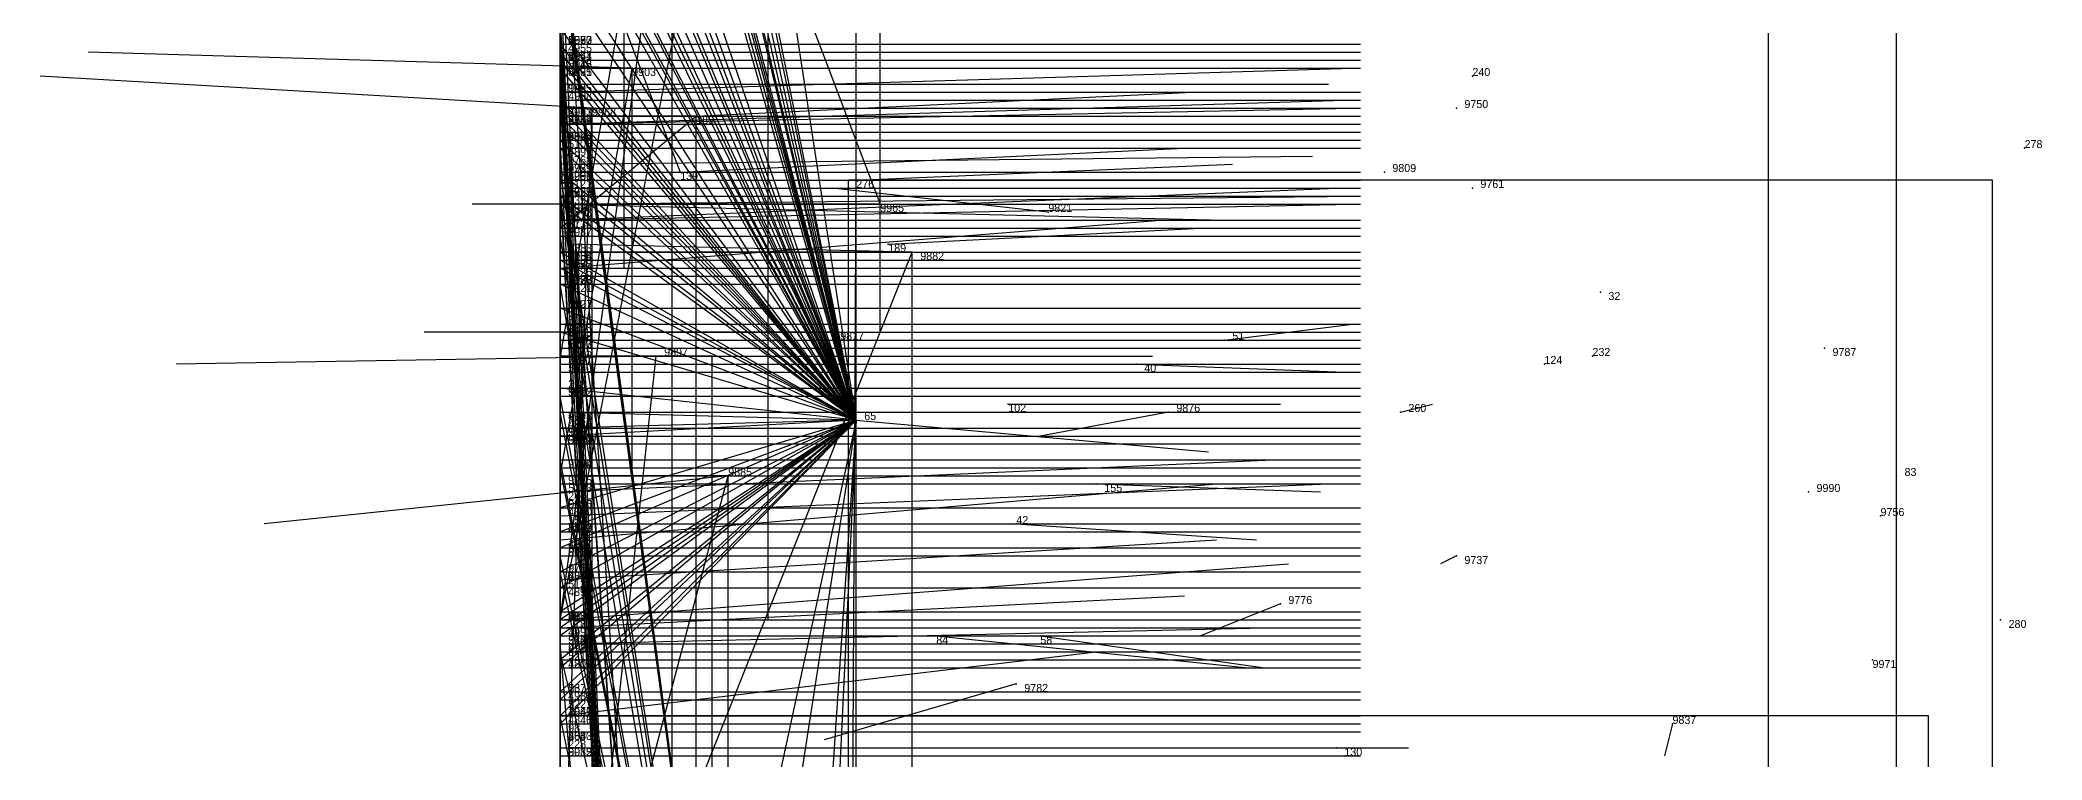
# Model space of a CAD drawing. Extents: x -0.07 to 1.1, y -0.07 to 1.1.
# Drawn here: x -0.065 to 0.1852, y 0.1055 to 0.1955 of the extents above; entities that cross this region are included whole.
import ezdxf

# ---------------------------------------------------------------- set-up
doc = ezdxf.new("R2010")
doc.units = 0
for name, color, linetype in [('Clients', 3, 'CONTINUOUS'), ('Facilities', 3, 'CONTINUOUS'), ('Facilities_lines', 3, 'CONTINUOUS'), ('Min_max_boxes', 1, 'CONTINUOUS'), ('Normals', 1, 'CONTINUOUS'), ('Source_points', 5, 'CONTINUOUS'), ('Text', 3, 'CONTINUOUS')]:
    doc.layers.add(name, color=color, linetype=linetype)

msp = doc.modelspace()

# ---------------------------------------------------------------- linework, layer by layer
at = {"layer": 'Clients', "color": 5}
for p in [(0, 0.195, 0.122), (0, 0.195, 0.402), (0, 0.195, 0.253), (0, 0.195, 0.488), (0, 0.195, 0.596), (0, 0.194, 0.082), (0, 0.194, 0.524), (0, 0.193, 0.401), (0, 0.193, 0.662), (0, 0.192, 0.374), (0, 0.192, 0.343), (0, 0.192, 0.463), (0, 0.192, 0.652), (0.009, 0.192, 1), (0, 0.189, 0.453), (0, 0.188, 0.356), (0, 0.187, 0.373), (0, 0.186, 0.166), (0, 0.186, 0.361), (0, 0.186, 0.467), (0, 0.186, 0.641), (0, 0.186, 0.556), (0.004, 0.187, 1), (0.017, 0.186), (0, 0.185, 0.254), (0, 0.184, 0.545), (0, 0.183, 0.268), (0, 0.183, 0.505), (0, 0.182, 0.348), (0, 0.182, 0.584), (0, 0.179, 0.412), (0, 0.179, 0.401), (0, 0.179, 0.615), (0, 0.179, 0.85), (0, 0.178, 0.114), (0, 0.178, 0.475), (0, 0.178, 0.629), (0.015, 0.179), (0.037, 0.178), (0, 0.177, 0.213), (0, 0.177, 0.489), (0, 0.177, 0.613), (0, 0.176, 0.326), (0, 0.176, 0.253), (0, 0.176, 0.828), (0, 0.175, 0.158), (0, 0.175, 0.27), (0, 0.173, 0.637), (0, 0.173, 0.61), (0.04, 0.175, 1), (0, 0.171, 0.856), (0, 0.169, 0.417), (0, 0.168, 0.195), (0, 0.168, 0.745), (0, 0.168, 0.541), (0.044, 0.169, 1), (0, 0.167, 0.017), (0, 0.167, 0.255), (0, 0.167, 0.519), (0, 0.167, 0.777), (0, 0.166, 0.472), (0, 0.166, 0.785), (0, 0.165, 0.391), (0, 0.165, 0.287), (0, 0.165, 0.737), (0, 0.165, 0.783), (0, 0.162, 0.338), (0, 0.162, 0.667), (0, 0.16, 0.665), (0, 0.159, 0.137), (0, 0.159, 0.291), (0, 0.159, 0.753), (0, 0.159, 0.659), (0, 0.158, 0.168), (0, 0.158, 0.642), (0, 0.158, 0.535), (0.034, 0.159, 1), (0, 0.157, 0.737), (0, 0.156, 0.992), (0.012, 0.156, 1), (0, 0.155, 0.553), (0, 0.154, 0.612), (0, 0.152, 0.162), (0, 0.151, 0.525), (0, 0.151, 0.817), (0, 0.149, 0.402), (0, 0.149, 0.788), (0, 0.147, 0.405), (0, 0.147, 0.356), (0, 0.147, 0.566), (0, 0.146, 0.223), (0, 0.146, 0.759), (0, 0.145, 0.522), (0, 0.143, 0.803), (0, 0.142, 0.839), (0.021, 0.141, 1), (0, 0.14, 0.507), (0, 0.139, 0.037), (0, 0.137, 0.282), (0, 0.137, 0.433), (0, 0.137, 0.647), (0, 0.135, 0.62), (0, 0.134, 0.149), (0, 0.134, 0.12), (0, 0.134, 0.34), (0, 0.133, 0.03), (0, 0.132, 0.288), (0, 0.132, 0.424), (0, 0.131, 0.816), (0, 0.129, 0.38), (0, 0.129, 0.568), (0, 0.129, 0.739), (0, 0.129, 0.825), (0, 0.128, 0.023), (0, 0.127, 0.373), (0, 0.127, 0.731), (0, 0.124, 0.31), (0, 0.124, 0.747), (0, 0.123, 0.295), (0, 0.122, 0.011), (0, 0.122, 0.249), (0, 0.122, 0.174), (0, 0.121, 0.419), (0, 0.121, 0.569), (0, 0.121, 0.749), (0, 0.12, 0.441), (0, 0.12, 0.558), (0, 0.119, 0.64), (0, 0.119, 0.804), (0, 0.118, 0.289), (0, 0.117, 0.148), (0, 0.114, 0.164), (0, 0.113, 0.217), (0, 0.113, 0.339), (0, 0.111, 0.005), (0, 0.111, 0.321), (0, 0.111, 0.486), (0, 0.11, 0.183), (0, 0.109, 0.433)]:
    msp.add_point(p, dxfattribs=at)
at = {"layer": 'Facilities', "color": 3}
for p in [(0.114, 0.191), (0, 0.19, 0.047), (0, 0.189, 0.924), (0.112, 0.187, 1), (0, 0.185, 0.061), (0, 0.185, 0.925), (0, 0.183, 0.934), (0.183, 0.182), (0, 0.18, 0.964), (0.103, 0.179, 1), (0.114, 0.177, 1), (0, 0.175, 0.912), (0, 0.175, 0.981), (0, 0.173, 0.06), (0, 0.173, 0.93), (0.061, 0.174, 1), (0, 0.172, 0.073), (0.041, 0.17), (0.13, 0.164), (0.083, 0.158), (0.129, 0.156), (0.158, 0.157, 1), (0.072, 0.155), (0.123, 0.155), (0.037, 0.148), (0.056, 0.15), (0.076, 0.149, 1), (0.105, 0.149), (0, 0.147, 0.897), (0, 0.141, 0.897), (0.167, 0.141), (0.067, 0.14), (0.156, 0.139, 1), (0, 0.137, 0.877), (0, 0.136, 0.055), (0.165, 0.136, 1), (0.057, 0.135), (0.112, 0.131, 1), (0, 0.123, 0.093), (0, 0.123, 0.949), (0.09, 0.125, 1), (0.18, 0.123), (0.047, 0.121), (0.06, 0.121), (0, 0.12, 0.978), (0.164, 0.118, 1), (0, 0.114, 0.23), (0, 0.113, 0.527), (0.057, 0.115, 1), (0, 0.11, 0.503), (0, 0.109, 0.224), (0, 0.109, 0.52), (0.139, 0.11, 1), (0, 0.107, 0.062), (0, 0.107, 0.801), (0, 0.106, 0.697), (0.097, 0.107)]:
    msp.add_point(p, dxfattribs=at)
at = {"layer": 'Facilities_lines', "color": 3}
for p, q in [((0.037, 0.148), (0, 0.39, 0.119)), ((0.037, 0.368, 1), (0, 0.156, 0.992)), ((0, 0.093, 0.035), (0, 0.335, 0.034)), ((0.037, 0.148), (0, 0.333, 0.093)), ((0, 0.093, 0.035), (0, 0.331, 0.031)), ((0, 0.093, 0.035), (0, 0.327, 0.042)), ((0.037, 0.148), (0, 0.327, 0.097)), ((0.037, 0.148), (0, 0.318, 0.118)), ((0.037, 0.148), (0, 0.31, 0.164)), ((0.037, 0.148), (0, 0.31, 0.098)), ((0, 0.074, 0.566), (0, 0.309, 0.561)), ((0.037, 0.148), (0, 0.304, 0.168)), ((0.037, 0.148), (0, 0.304, 0.179)), ((0, 0.109, 0.52), (0, 0.302, 0.519)), ((0.037, 0.148), (0, 0.301, 0.094)), ((0.037, 0.148), (0, 0.301, 0.092)), ((0, 0.173, 0.06), (0, 0.299, 0.003)), ((0, 0.106, 0.697), (0, 0.299, 0.7)), ((0, 0.109, 0.52), (0, 0.296, 0.468)), ((0, 0.093, 0.035), (0, 0.293, 0.042)), ((0, 0.074, 0.566), (0, 0.292, 0.55)), ((0.037, 0.148), (0, 0.291, 0.188)), ((0, 0.059, 0.605), (0, 0.29, 0.627)), ((0.037, 0.148), (0, 0.288, 0.136)), ((0, 0.05, 0.584), (0, 0.288, 0.572)), ((0, 0.074, 0.566), (0, 0.287, 0.522)), ((0.037, 0.148), (0, 0.285, 0.107)), ((0, 0.109, 0.52), (0, 0.285, 0.447)), ((0, 0.106, 0.697), (0, 0.284, 0.692)), ((0, 0.109, 0.52), (0, 0.281, 0.479)), ((0, 0.106, 0.697), (0, 0.281, 0.677)), ((0, 0.28, 0.945), (0.034, 0.159, 1)), ((0, 0.28, 0.945), (0.04, 0.175, 1)), ((0, 0.05, 0.584), (0, 0.279, 0.563)), ((0.037, 0.148), (0, 0.277, 0.187)), ((0, 0.106, 0.697), (0, 0.275, 0.751)), ((0, 0.074, 0.566), (0, 0.275, 0.524)), ((0, 0.017, 0.602), (0, 0.275, 0.617)), ((0, 0.017, 0.602), (0, 0.275, 0.622)), ((0, 0.074, 0.566), (0, 0.274, 0.526)), ((0, 0.017, 0.602), (0, 0.274, 0.619)), ((0, 0.106, 0.697), (0, 0.27, 0.693)), ((0, 0.017, 0.602), (0, 0.269, 0.607)), ((0, 0.05, 0.584), (0, 0.268, 0.556)), ((0, 0.059, 0.605), (0, 0.266, 0.65)), ((0, 0.05, 0.584), (0, 0.266, 0.57)), ((0, 0.017, 0.602), (0, 0.265, 0.596)), ((0, 0.017, 0.602), (0, 0.265, 0.587)), ((0, 0.106, 0.697), (0, 0.264, 0.685)), ((0, 0.05, 0.584), (0, 0.262, 0.55)), ((0, 0.017, 0.602), (0, 0.261, 0.598)), ((0, 0.017, 0.602), (0, 0.261, 0.594)), ((0, 0.093, 0.035), (0, 0.26, 0.033)), ((0, 0.017, 0.602), (0, 0.259, 0.587)), ((0, 0.05, 0.584), (0, 0.259, 0.56)), ((0, 0.006, 0.479), (0, 0.258, 0.483)), ((0, 0.123, 0.093), (0.026, 0.257)), ((0, 0.106, 0.697), (0, 0.257, 0.688)), ((0, 0.017, 0.602), (0, 0.257, 0.637)), ((0, 0.093, 0.035), (0, 0.256, 0.021)), ((0.037, 0.148), (0, 0.256, 0.2)), ((0, 0.006, 0.479), (0, 0.256, 0.474)), ((0, 0.123, 0.093), (0.018, 0.254)), ((0, 0.017, 0.602), (0, 0.254, 0.653)), ((0, 0.001, 0.457), (0, 0.252, 0.459)), ((0, 0.036, 0.415), (0, 0.252, 0.432)), ((0.037, 0.148), (0, 0.25, 0.121)), ((0, 0.093, 0.035), (0, 0.249, 0.191)), ((0, 0.106, 0.697), (0, 0.249, 0.69)), ((0.037, 0.148), (0, 0.246, 0.222)), ((0.037, 0.148), (0, 0.246, 0.147)), ((0, 0.093, 0.035), (0, 0.245, 0.038)), ((0, 0.106, 0.697), (0, 0.245, 0.712)), ((0, 0.106, 0.697), (0, 0.245, 0.706)), ((0, 0.017, 0.602), (0, 0.244, 0.578)), ((0.037, 0.148), (0, 0.243, 0.108)), ((0.037, 0.148), (0, 0.243, 0.083)), ((0, 0.24, 0.046), (0, 0.167, 0.017)), ((0, 0.063, 0.808), (0, 0.24, 0.779)), ((0, 0.017, 0.602), (0, 0.239, 0.627)), ((0, 0.013, 0.802), (0, 0.239, 0.803)), ((0.037, 0.148), (0, 0.238, 0.288)), ((0, 0.106, 0.697), (0, 0.238, 0.754)), ((0.037, 0.148), (0, 0.236, 0.283)), ((0, 0.106, 0.697), (0, 0.236, 0.747)), ((0, 0.093, 0.035), (0, 0.235, 0.038)), ((0, 0.093, 0.035), (0, 0.234, 0.183)), ((0, 0.017, 0.602), (0, 0.233, 0.615)), ((0.037, 0.148), (0, 0.232, 0.393)), ((0, 0.017, 0.602), (0, 0.232, 0.557)), ((0, 0.017, 0.602), (0, 0.232, 0.648)), ((0, 0.017, 0.602), (0, 0.231, 0.569)), ((0, 0.017, 0.602), (0, 0.23, 0.601)), ((0, 0.063, 0.808), (0, 0.23, 0.766)), ((0.037, 0.148), (0, 0.228, 0.194)), ((0, 0.106, 0.697), (0, 0.228, 0.717)), ((0, 0.093, 0.035), (0, 0.226, 0.164)), ((0.037, 0.148), (0, 0.226, 0.244)), ((0, 0.093, 0.035), (0, 0.224, 0.027)), ((0.037, 0.148), (0, 0.224, 0.344)), ((0, 0.017, 0.602), (0, 0.224, 0.543)), ((0, 0.061, 0.793), (0, 0.222, 0.767)), ((0.037, 0.148), (0, 0.22, 0.159)), ((0, 0.001, 0.457), (0, 0.22, 0.422)), ((0.037, 0.148), (0, 0.219, 0.167)), ((0, 0.063, 0.808), (0, 0.219, 0.769)), ((0.014, 0, 0.825), (0, 0.219, 0.791)), ((0, 0.218, 0.072), (0.015, 0.179)), ((0, 0.001, 0.457), (0, 0.218, 0.42)), ((0, 0.017, 0.602), (0, 0.218, 0.681)), ((0, 0.093, 0.035), (0, 0.217, 0.024)), ((0.037, 0.148), (0, 0.216, 0.167)), ((0, 0.106, 0.697), (0, 0.216, 0.748)), ((0, 0.017, 0.602), (0, 0.216, 0.667)), ((0.037, 0.148), (0, 0.215, 0.17)), ((0, 0.093, 0.035), (0, 0.214, 0.18)), ((0, 0.106, 0.697), (0, 0.214, 0.749)), ((0, 0.017, 0.602), (0, 0.214, 0.68)), ((0.037, 0.148), (0, 0.213, 0.111)), ((0.037, 0.148), (0, 0.213, 0.25)), ((0.037, 0.148), (0, 0.213, 0.253)), ((0, 0.017, 0.602), (0, 0.212, 0.576)), ((0, 0.001, 0.457), (0, 0.211, 0.475)), ((0.01, 0, 0.477), (0, 0.21, 0.472)), ((0.028, 0, 0.867), (0, 0.209, 0.85)), ((0, 0.106, 0.697), (0, 0.208, 0.747)), ((0, 0.106, 0.697), (0, 0.208, 0.726)), ((0.028, 0, 0.839), (0, 0.208, 0.837)), ((0, 0.029, 0.855), (0, 0.207, 0.78)), ((0.028, 0, 0.839), (0, 0.207, 0.841)), ((0.037, 0.148), (0, 0.206, 0.254)), ((0, 0.059, 0.605), (0, 0.205, 0.712)), ((0, 0.017, 0.602), (0, 0.205, 0.568)), ((0, 0.093, 0.035), (0, 0.204, 0.161)), ((0, 0.093, 0.035), (0, 0.203, 0.011)), ((0.037, 0.148), (0, 0.203, 0.341)), ((0.01, 0, 0.477), (0, 0.203, 0.432)), ((0, 0.017, 0.602), (0, 0.201, 0.573)), ((0, 0.017, 0.602), (0, 0.2, 0.536)), ((0.01, 0, 0.477), (0, 0.198, 0.423)), ((0.014, 0, 0.825), (0, 0.198, 0.758)), ((0.037, 0.148), (0, 0.197, 0.24)), ((0.01, 0, 0.477), (0, 0.197, 0.458)), ((0, 0.106, 0.697), (0, 0.197, 0.746)), ((0.014, 0, 0.825), (0, 0.197, 0.787)), ((0, 0.029, 0.855), (0, 0.196, 0.786)), ((0.037, 0.148), (0, 0.195, 0.122)), ((0.037, 0.148), (0, 0.195, 0.402)), ((0.037, 0.148), (0, 0.195, 0.253)), ((0.01, 0, 0.477), (0, 0.195, 0.488)), ((0, 0.017, 0.602), (0, 0.195, 0.596)), ((0.037, 0.148), (0, 0.194, 0.082)), ((0, 0.017, 0.602), (0, 0.194, 0.524)), ((0.037, 0.148), (0, 0.193, 0.401)), ((0, 0.017, 0.602), (0, 0.193, 0.662)), ((0.037, 0.148), (0, 0.192, 0.374)), ((0.037, 0.148), (0, 0.192, 0.343)), ((0.01, 0, 0.477), (0, 0.192, 0.463)), ((0, 0.017, 0.602), (0, 0.192, 0.652)), ((0, 0.141, 0.897), (0.009, 0.192, 1)), ((0.01, 0, 0.477), (0, 0.189, 0.453)), ((0.037, 0.148), (0, 0.188, 0.356)), ((0.037, 0.148), (0, 0.187, 0.373)), ((0, 0.074, 0.889), (0.004, 0.187, 1)), ((0, 0.172, 0.073), (0.017, 0.186)), ((0.037, 0.148), (0, 0.186, 0.166)), ((0.037, 0.148), (0, 0.186, 0.361)), ((0, 0.001, 0.457), (0, 0.186, 0.467)), ((0, 0.017, 0.602), (0, 0.186, 0.641)), ((0, 0.017, 0.602), (0, 0.186, 0.556)), ((0.037, 0.148), (0, 0.185, 0.254)), ((0, 0.017, 0.602), (0, 0.184, 0.545)), ((0.037, 0.148), (0, 0.183, 0.268)), ((0.01, 0, 0.477), (0, 0.183, 0.505)), ((0.037, 0.148), (0, 0.182, 0.348)), ((0, 0.017, 0.602), (0, 0.182, 0.584)), ((0.037, 0.148), (0, 0.179, 0.412)), ((0.037, 0.148), (0, 0.179, 0.401)), ((0, 0.017, 0.602), (0, 0.179, 0.615)), ((0.028, 0, 0.867), (0, 0.179, 0.85)), ((0.037, 0.148), (0, 0.178, 0.114)), ((0.01, 0, 0.477), (0, 0.178, 0.475)), ((0, 0.017, 0.602), (0, 0.178, 0.629)), ((0.036, 0, 0.068), (0.037, 0.178)), ((0, 0.172, 0.073), (0, 0.177, 0.213)), ((0.01, 0, 0.477), (0, 0.177, 0.489)), ((0, 0.017, 0.602), (0, 0.177, 0.613)), ((0.037, 0.148), (0, 0.176, 0.326)), ((0.037, 0.148), (0, 0.176, 0.253)), ((0.028, 0, 0.867), (0, 0.176, 0.828)), ((0.037, 0.148), (0, 0.175, 0.158)), ((0.037, 0.148), (0, 0.175, 0.27)), ((0, 0.017, 0.602), (0, 0.173, 0.637)), ((0, 0.017, 0.602), (0, 0.173, 0.61)), ((0, 0.172, 0.073), (0, 0.097, 0.017)), ((0.028, 0, 0.839), (0, 0.171, 0.856)), ((0.037, 0.148), (0, 0.169, 0.417)), ((0, 0.059, 0.986), (0.044, 0.169, 1)), ((0.037, 0.148), (0, 0.168, 0.195)), ((0, 0.059, 0.605), (0, 0.168, 0.745)), ((0, 0.017, 0.602), (0, 0.168, 0.541)), ((0.037, 0.148), (0, 0.167, 0.255)), ((0, 0.017, 0.602), (0, 0.167, 0.519)), ((0, 0.029, 0.855), (0, 0.167, 0.777)), ((0, 0.001, 0.457), (0, 0.166, 0.472)), ((0, 0.106, 0.697), (0, 0.166, 0.785)), ((0.037, 0.148), (0, 0.165, 0.391)), ((0.037, 0.148), (0, 0.165, 0.287)), ((0, 0.017, 0.602), (0, 0.165, 0.737)), ((0.028, 0, 0.839), (0, 0.165, 0.783)), ((0.037, 0.148), (0, 0.162, 0.338)), ((0, 0.017, 0.602), (0, 0.162, 0.667)), ((0, 0.017, 0.602), (0, 0.16, 0.665)), ((0.037, 0.148), (0, 0.159, 0.137)), ((0.037, 0.148), (0, 0.159, 0.291)), ((0, 0.059, 0.605), (0, 0.159, 0.753)), ((0, 0.017, 0.602), (0, 0.159, 0.659)), ((0, 0.093, 0.035), (0, 0.158, 0.168)), ((0, 0.017, 0.602), (0, 0.158, 0.642)), ((0, 0.017, 0.602), (0, 0.158, 0.535)), ((0, 0.017, 0.602), (0, 0.157, 0.737)), ((0, 0.045, 0.891), (0.012, 0.156, 1)), ((0, 0.017, 0.602), (0, 0.155, 0.553)), ((0, 0.017, 0.602), (0, 0.154, 0.612)), ((0.037, 0.148), (0, 0.152, 0.162)), ((0, 0.017, 0.602), (0, 0.151, 0.525)), ((0.028, 0, 0.839), (0, 0.151, 0.817)), ((0.037, 0.148), (0, 0.149, 0.402)), ((0.028, 0, 0.867), (0, 0.149, 0.788)), ((0.037, 0.148), (0, 0.11, 0.183)), ((0.037, 0.148), (0, 0.122, 0.249)), ((0.037, 0.148), (0, 0.117, 0.148)), ((0.037, 0.148), (0, 0.122, 0.174)), ((0.037, 0.148), (0, 0.146, 0.223)), ((0.037, 0.148), (0, 0.134, 0.149)), ((0.037, 0.148), (0, 0.113, 0.217)), ((0.037, 0.148), (0, 0.134, 0.12)), ((0.037, 0.148), (0, 0.114, 0.164)), ((0.037, 0.148), (0, 0.132, 0.288)), ((0.037, 0.148), (0, 0.118, 0.289)), ((0.037, 0.148), (0, 0.147, 0.405)), ((0.037, 0.148), (0, 0.129, 0.38)), ((0.037, 0.148), (0, 0.134, 0.34)), ((0.037, 0.148), (0, 0.124, 0.31)), ((0.037, 0.148), (0, 0.111, 0.321)), ((0.037, 0.148), (0, 0.123, 0.295)), ((0.037, 0.148), (0, 0.137, 0.282)), ((0.037, 0.148), (0, 0.127, 0.373)), ((0.037, 0.148), (0, 0.147, 0.356)), ((0.037, 0.148), (0, 0.113, 0.339)), ((0.037, 0.148), (0, 0.121, 0.419)), ((0.037, 0.148), (0, 0.137, 0.433)), ((0.037, 0.148), (0, 0.132, 0.424)), ((0.037, 0.148), (0.005, 0, 0.085)), ((0.037, 0.148), (0.014, 0, 0.102)), ((0.037, 0.148), (0.027, 0, 0.093)), ((0.037, 0.148), (0.03, 0, 0.111)), ((0, 0.017, 0.602), (0, 0.147, 0.566)), ((0, 0.029, 0.855), (0, 0.146, 0.759)), ((0, 0.017, 0.602), (0, 0.145, 0.522)), ((0.028, 0, 0.839), (0, 0.143, 0.803)), ((0.028, 0, 0.867), (0, 0.142, 0.839)), ((0, 0.062, 0.914), (0.021, 0.141, 1)), ((0, 0.017, 0.602), (0, 0.14, 0.507)), ((0, 0.093, 0.035), (0, 0.139, 0.037)), ((0, 0.017, 0.602), (0, 0.137, 0.647)), ((0, 0.017, 0.602), (0, 0.135, 0.62)), ((0, 0.093, 0.035), (0, 0.133, 0.03)), ((0.028, 0, 0.867), (0, 0.131, 0.816)), ((0, 0.017, 0.602), (0, 0.129, 0.568)), ((0, 0.017, 0.602), (0, 0.129, 0.739)), ((0.028, 0, 0.867), (0, 0.129, 0.825)), ((0, 0.093, 0.035), (0, 0.128, 0.023)), ((0, 0.017, 0.602), (0, 0.127, 0.731)), ((0, 0.017, 0.602), (0, 0.124, 0.747)), ((0, 0.093, 0.035), (0, 0.122, 0.011)), ((0, 0.017, 0.602), (0, 0.121, 0.569)), ((0, 0.017, 0.602), (0, 0.121, 0.749)), ((0.01, 0, 0.477), (0, 0.12, 0.441)), ((0, 0.017, 0.602), (0, 0.12, 0.558)), ((0, 0.017, 0.602), (0, 0.119, 0.64)), ((0.028, 0, 0.839), (0, 0.119, 0.804)), ((0.023, 0, 0.055), (0, 0.111, 0.005)), ((0, 0.017, 0.602), (0, 0.111, 0.486)), ((0, 0.017, 0.602), (0, 0.109, 0.433))]:
    msp.add_line(p, q, dxfattribs=at)
at = {"layer": 'Min_max_boxes', "color": 1}
for p, q in [((0, 0.425, 0.772), (0, 0.156, 0.772)), ((0, 0.425, 1), (0, 0.156, 1)), ((0.037, 0.156, 0.772), (0.037, 0.425, 0.772)), ((0.037, 0.156, 1), (0.037, 0.425, 1)), ((0, 0.39), (0, 0)), ((0, 0.39, 0.433), (0, 0, 0.433)), ((0.037, 0), (0.037, 0.39)), ((0.037, 0, 0.433), (0.037, 0.39, 0.433)), ((0, 0.367), (0, 0.179)), ((0, 0.367, 0.072), (0, 0.179, 0.072)), ((0.026, 0.179), (0.026, 0.367)), ((0.026, 0.179, 0.072), (0.026, 0.367, 0.072)), ((0, 0.335), (0, 0)), ((0, 0.335, 0.191), (0, 0, 0.191)), ((0.151, 0), (0.151, 0.335)), ((0.151, 0, 0.191), (0.151, 0.335, 0.191)), ((0, 0.074, 0.522), (0, 0.309, 0.522)), ((0, 0.309, 0.522), (0, 0.074, 0.522)), ((0, 0.074, 0.566), (0, 0.309, 0.566)), ((0, 0.309, 0.566), (0, 0.074, 0.566)), ((0, 0.109, 0.447), (0, 0.302, 0.447)), ((0, 0.302, 0.447), (0, 0.109, 0.447)), ((0, 0.109, 0.52), (0, 0.302, 0.52)), ((0, 0.302, 0.52), (0, 0.109, 0.52)), ((0, 0.173, 0.003), (0, 0.299, 0.003)), ((0, 0.299, 0.003), (0, 0.173, 0.003)), ((0, 0.173, 0.06), (0, 0.299, 0.06)), ((0, 0.299, 0.06), (0, 0.173, 0.06)), ((0, 0.106, 0.677), (0, 0.299, 0.677)), ((0, 0.299, 0.677), (0, 0.106, 0.677)), ((0, 0.106, 0.785), (0, 0.299, 0.785)), ((0, 0.299, 0.785), (0, 0.106, 0.785)), ((0, 0.059, 0.605), (0, 0.29, 0.605)), ((0, 0.29, 0.605), (0, 0.059, 0.605)), ((0, 0.059, 0.753), (0, 0.29, 0.753)), ((0, 0.29, 0.753), (0, 0.059, 0.753)), ((0, 0.05, 0.55), (0, 0.288, 0.55)), ((0, 0.288, 0.55), (0, 0.05, 0.55)), ((0, 0.05, 0.584), (0, 0.288, 0.584)), ((0, 0.288, 0.584), (0, 0.05, 0.584)), ((0, 0.28, 0.945), (0, 0.159, 0.945)), ((0, 0.28, 1), (0, 0.159, 1)), ((0.04, 0.159, 0.945), (0.04, 0.28, 0.945)), ((0.04, 0.159, 1), (0.04, 0.28, 1)), ((0, 0.275, 0.433), (0, 0, 0.433)), ((0, 0.275, 0.749), (0, 0, 0.749)), ((0, 0.006, 0.474), (0, 0.258, 0.474)), ((0, 0.258, 0.474), (0, 0.006, 0.474)), ((0, 0.006, 0.483), (0, 0.258, 0.483)), ((0, 0.258, 0.483), (0, 0.006, 0.483)), ((0, 0.257), (0, 0.123)), ((0, 0.257, 0.093), (0, 0.123, 0.093)), ((0.026, 0.123), (0.026, 0.257)), ((0.026, 0.123, 0.093), (0.026, 0.257, 0.093)), ((0, 0.252, 0.42), (0, 0, 0.42)), ((0, 0.252, 0.503), (0, 0, 0.503)), ((0, 0.036, 0.415), (0, 0.252, 0.415)), ((0, 0.252, 0.415), (0, 0.036, 0.415)), ((0, 0.036, 0.432), (0, 0.252, 0.432)), ((0, 0.252, 0.432), (0, 0.036, 0.432)), ((0, 0.251), (0, 0.167)), ((0, 0.251, 0.046), (0, 0.167, 0.046)), ((0.008, 0.167), (0.008, 0.251)), ((0.008, 0.167, 0.046), (0.008, 0.251, 0.046)), ((0, 0.063, 0.766), (0, 0.24, 0.766)), ((0, 0.24, 0.766), (0, 0.063, 0.766)), ((0, 0.063, 0.808), (0, 0.24, 0.808)), ((0, 0.24, 0.808), (0, 0.063, 0.808)), ((0, 0.013, 0.802), (0, 0.239, 0.802)), ((0, 0.239, 0.802), (0, 0.013, 0.802)), ((0, 0.013, 0.803), (0, 0.239, 0.803)), ((0, 0.239, 0.803), (0, 0.013, 0.803)), ((0, 0.061, 0.767), (0, 0.222, 0.767)), ((0, 0.222, 0.767), (0, 0.061, 0.767)), ((0, 0.061, 0.793), (0, 0.222, 0.793)), ((0, 0.222, 0.793), (0, 0.061, 0.793)), ((0, 0.219, 0.758), (0, 0, 0.758)), ((0, 0.219, 0.825), (0, 0, 0.825)), ((0.014, 0, 0.758), (0.014, 0.219, 0.758)), ((0.014, 0, 0.825), (0.014, 0.219, 0.825)), ((0, 0.21, 0.423), (0, 0, 0.423)), ((0, 0.21, 0.539), (0, 0, 0.539)), ((0, 0.209, 0.787), (0, 0, 0.787)), ((0, 0.209, 0.992), (0, 0, 0.992)), ((0, 0.208, 0.777), (0, 0, 0.777)), ((0, 0.208, 1), (0, 0, 1)), ((0.167, 0, 0.787), (0.167, 0.209, 0.787)), ((0.167, 0, 0.992), (0.167, 0.209, 0.992)), ((0, 0.029, 0.759), (0, 0.207, 0.759)), ((0, 0.207, 0.759), (0, 0.029, 0.759)), ((0, 0.029, 0.855), (0, 0.207, 0.855)), ((0, 0.207, 0.855), (0, 0.029, 0.855)), ((0.009, 0.192, 0.897), (0, 0.192, 0.897)), ((0, 0.192, 0.897), (0, 0.141, 0.897)), ((0.009, 0.192, 1), (0, 0.192, 1)), ((0, 0.192, 1), (0, 0.141, 1)), ((0, 0.192, 0.897), (0, 0.192, 1)), ((0.009, 0.141, 0.897), (0.009, 0.192, 0.897)), ((0.009, 0.141, 1), (0.009, 0.192, 1)), ((0.009, 0.192, 0.897), (0.009, 0.192, 1)), ((0.004, 0.187, 0.889), (0, 0.187, 0.889)), ((0, 0.187, 0.889), (0, 0.074, 0.889)), ((0.004, 0.187, 1), (0, 0.187, 1)), ((0, 0.187, 1), (0, 0.074, 1)), ((0, 0.187, 0.889), (0, 0.187, 1)), ((0.017, 0.186), (0, 0.186)), ((0, 0.186), (0, 0.097)), ((0.017, 0.186, 0.213), (0, 0.186, 0.213)), ((0, 0.186, 0.213), (0, 0.097, 0.213)), ((0, 0.186), (0, 0.186, 0.213)), ((0.004, 0.074, 0.889), (0.004, 0.187, 0.889)), ((0.004, 0.074, 1), (0.004, 0.187, 1)), ((0.004, 0.187, 0.889), (0.004, 0.187, 1)), ((0.017, 0.097), (0.017, 0.186)), ((0.017, 0.097, 0.213), (0.017, 0.186, 0.213)), ((0.017, 0.186), (0.017, 0.186, 0.213)), ((0, 0.179), (0.026, 0.179)), ((0, 0.179, 0.072), (0.026, 0.179, 0.072)), ((0, 0.179), (0, 0.179, 0.072)), ((0.026, 0.179), (0.026, 0.179, 0.072)), ((0.179, 0.178), (0.036, 0.178)), ((0.036, 0.178), (0.036, 0)), ((0.179, 0.178, 0.068), (0.036, 0.178, 0.068)), ((0.036, 0.178, 0.068), (0.036, 0, 0.068)), ((0.036, 0.178), (0.036, 0.178, 0.068)), ((0.179, 0), (0.179, 0.178)), ((0.179, 0, 0.068), (0.179, 0.178, 0.068)), ((0.179, 0.178), (0.179, 0.178, 0.068)), ((0, 0.173, 0.003), (0, 0.173, 0.003)), ((0, 0.173, 0.06), (0, 0.173, 0.06)), ((0, 0.173, 0.003), (0, 0.173, 0.06)), ((0, 0.173, 0.003), (0, 0.173, 0.06)), ((0.044, 0.169, 0.986), (0, 0.169, 0.986)), ((0, 0.169, 0.986), (0, 0.059, 0.986)), ((0.044, 0.169, 1), (0, 0.169, 1)), ((0, 0.169, 1), (0, 0.059, 1)), ((0, 0.169, 0.986), (0, 0.169, 1)), ((0.044, 0.059, 0.986), (0.044, 0.169, 0.986)), ((0.044, 0.059, 1), (0.044, 0.169, 1)), ((0.044, 0.169, 0.986), (0.044, 0.169, 1)), ((0, 0.167), (0.008, 0.167)), ((0, 0.167, 0.046), (0.008, 0.167, 0.046)), ((0, 0.167), (0, 0.167, 0.046)), ((0.008, 0.167), (0.008, 0.167, 0.046)), ((0, 0.159, 0.945), (0.04, 0.159, 0.945)), ((0, 0.159, 1), (0.04, 0.159, 1)), ((0, 0.159, 0.945), (0, 0.159, 1)), ((0.04, 0.159, 0.945), (0.04, 0.159, 1)), ((0.019, 0.156, 0.891), (0, 0.156, 0.891)), ((0, 0.156, 0.891), (0, 0.045, 0.891)), ((0.019, 0.156, 1), (0, 0.156, 1)), ((0, 0.156, 1), (0, 0.045, 1)), ((0, 0.156, 0.891), (0, 0.156, 1)), ((0, 0.156, 0.772), (0.037, 0.156, 0.772)), ((0, 0.156, 1), (0.037, 0.156, 1)), ((0, 0.156, 0.772), (0, 0.156, 1)), ((0.019, 0.045, 0.891), (0.019, 0.156, 0.891)), ((0.019, 0.045, 1), (0.019, 0.156, 1)), ((0.019, 0.156, 0.891), (0.019, 0.156, 1)), ((0.037, 0.156, 0.772), (0.037, 0.156, 1)), ((0, 0.141, 0.897), (0.009, 0.141, 0.897)), ((0, 0.141, 1), (0.009, 0.141, 1)), ((0, 0.141, 0.897), (0, 0.141, 1)), ((0.021, 0.141, 0.914), (0, 0.141, 0.914)), ((0, 0.141, 0.914), (0, 0.062, 0.914)), ((0.021, 0.141, 1), (0, 0.141, 1)), ((0, 0.141, 1), (0, 0.062, 1)), ((0, 0.141, 0.914), (0, 0.141, 1)), ((0.009, 0.141, 0.897), (0.009, 0.141, 1)), ((0.021, 0.062, 0.914), (0.021, 0.141, 0.914)), ((0.021, 0.062, 1), (0.021, 0.141, 1)), ((0.021, 0.141, 0.914), (0.021, 0.141, 1)), ((0, 0.123), (0.026, 0.123)), ((0, 0.123, 0.093), (0.026, 0.123, 0.093)), ((0, 0.123), (0, 0.123, 0.093)), ((0.026, 0.123), (0.026, 0.123, 0.093)), ((0.171, 0.111), (0, 0.111)), ((0, 0.111), (0, 0)), ((0.171, 0.111, 0.055), (0, 0.111, 0.055)), ((0, 0.111, 0.055), (0, 0, 0.055)), ((0, 0.111), (0, 0.111, 0.055)), ((0.171, 0), (0.171, 0.111)), ((0.171, 0, 0.055), (0.171, 0.111, 0.055)), ((0.171, 0.111), (0.171, 0.111, 0.055)), ((0, 0.109, 0.447), (0, 0.109, 0.447)), ((0, 0.109, 0.52), (0, 0.109, 0.52)), ((0, 0.109, 0.447), (0, 0.109, 0.52)), ((0, 0.109, 0.447), (0, 0.109, 0.52)), ((0, 0.106, 0.677), (0, 0.106, 0.677)), ((0, 0.106, 0.785), (0, 0.106, 0.785)), ((0, 0.106, 0.677), (0, 0.106, 0.785)), ((0, 0.106, 0.677), (0, 0.106, 0.785))]:
    msp.add_line(p, q, dxfattribs=at)
at = {"layer": 'Normals', "color": 1}
for p, q in [((0.009, 0.192, 1), (-0.059, 0.194, 1.073)), ((0, 0.195, 0.122), (0.1, 0.195, 0.122)), ((0, 0.195, 0.402), (0.1, 0.195, 0.402)), ((0, 0.195, 0.253), (0.1, 0.195, 0.253)), ((0, 0.195, 0.488), (0.1, 0.195, 0.488)), ((0, 0.195, 0.596), (0.1, 0.195, 0.596)), ((0, 0.194, 0.082), (0.1, 0.194, 0.084)), ((0, 0.194, 0.524), (0.1, 0.194, 0.524)), ((0, 0.193, 0.401), (0.1, 0.193, 0.401)), ((0, 0.193, 0.662), (0.1, 0.193, 0.662)), ((0.004, 0.187, 1), (-0.065, 0.191, 1.073)), ((0, 0.192, 0.374), (0.1, 0.192, 0.374)), ((0, 0.192, 0.343), (0.1, 0.192, 0.343)), ((0, 0.192, 0.463), (0.1, 0.192, 0.463)), ((0, 0.192, 0.652), (0.1, 0.192, 0.652)), ((0, 0.189, 0.924), (0.099, 0.192, 0.914)), ((0.114, 0.191), (0.114, 0.191, 0.1)), ((0, 0.19, 0.047), (0.096, 0.19, 0.074)), ((0, 0.189, 0.453), (0.1, 0.189, 0.453)), ((0, 0.185, 0.061), (0.098, 0.188, 0.08)), ((0, 0.188, 0.356), (0.1, 0.188, 0.356)), ((0.017, 0.186), (0.079, 0.189, 0.078)), ((0, 0.187, 0.373), (0.1, 0.187, 0.373)), ((0, 0.185, 0.925), (0.099, 0.187, 0.914)), ((0, 0.186, 0.166), (0.1, 0.186, 0.166)), ((0, 0.186, 0.361), (0.1, 0.186, 0.361)), ((0, 0.186, 0.467), (0.1, 0.186, 0.467)), ((0, 0.186, 0.641), (0.1, 0.186, 0.641)), ((0, 0.186, 0.556), (0.1, 0.186, 0.556)), ((0.112, 0.187, 1), (0.112, 0.187, 1.1)), ((0, 0.185, 0.254), (0.1, 0.185, 0.254)), ((0, 0.184, 0.545), (0.1, 0.184, 0.545)), ((0, 0.183, 0.268), (0.1, 0.183, 0.268)), ((0, 0.183, 0.505), (0.1, 0.183, 0.505)), ((0, 0.183, 0.934), (0.098, 0.183, 0.914)), ((0, 0.182, 0.348), (0.1, 0.182, 0.348)), ((0, 0.182, 0.584), (0.1, 0.182, 0.584)), ((0, 0.18, 0.964), (0.094, 0.181, 0.929)), ((0.015, 0.179), (0.078, 0.182, 0.078)), ((0.183, 0.182), (0.183, 0.182, 0.1)), ((0, 0.179, 0.412), (0.1, 0.179, 0.412)), ((0, 0.179, 0.401), (0.1, 0.179, 0.401)), ((0, 0.179, 0.615), (0.1, 0.179, 0.615)), ((0, 0.179, 0.85), (0.1, 0.179, 0.85)), ((0, 0.178, 0.114), (0.1, 0.178, 0.114)), ((0, 0.178, 0.475), (0.1, 0.178, 0.475)), ((0, 0.178, 0.629), (0.1, 0.178, 0.629)), ((0.037, 0.178), (0.084, 0.18, 0.088)), ((0.103, 0.179, 1), (0.103, 0.179, 1.1)), ((0, 0.177, 0.213), (0.1, 0.177, 0.213)), ((0, 0.173, 0.06), (0.097, 0.177, 0.084)), ((0, 0.177, 0.489), (0.1, 0.177, 0.489)), ((0, 0.177, 0.613), (0.1, 0.177, 0.613)), ((0, 0.176, 0.326), (0.1, 0.176, 0.326)), ((0, 0.176, 0.253), (0.1, 0.176, 0.253)), ((0, 0.176, 0.828), (0.1, 0.176, 0.828)), ((0, 0.175, 0.912), (0.1, 0.176, 0.905)), ((0.061, 0.174, 1), (0.034, 0.177, 1.096)), ((0.114, 0.177, 1), (0.114, 0.177, 1.1)), ((0.04, 0.175, 1), (-0.011, 0.175, 1.086)), ((0, 0.175, 0.158), (0.1, 0.175, 0.158)), ((0, 0.175, 0.27), (0.1, 0.175, 0.27)), ((0, 0.173, 0.93), (0.099, 0.175, 0.914)), ((0, 0.175, 0.981), (0.083, 0.173, 0.925)), ((0, 0.167, 0.017), (0.075, 0.173, 0.083)), ((0, 0.173, 0.637), (0.1, 0.173, 0.637)), ((0, 0.173, 0.61), (0.1, 0.173, 0.61)), ((0, 0.172, 0.073), (0.1, 0.172, 0.081)), ((0, 0.171, 0.856), (0.1, 0.171, 0.856)), ((0.041, 0.17), (0.08, 0.172, 0.092)), ((0, 0.169, 0.417), (0.1, 0.169, 0.417)), ((0, 0.168, 0.195), (0.1, 0.168, 0.195)), ((0, 0.168, 0.745), (0.1, 0.168, 0.745)), ((0, 0.168, 0.541), (0.1, 0.168, 0.541)), ((0.044, 0.169, 1), (0.001, 0.17, 1.09)), ((0, 0.167, 0.255), (0.1, 0.167, 0.255)), ((0, 0.167, 0.519), (0.1, 0.167, 0.519)), ((0, 0.167, 0.777), (0.1, 0.167, 0.777)), ((0, 0.166, 0.472), (0.1, 0.166, 0.472)), ((0, 0.166, 0.785), (0.1, 0.166, 0.785)), ((0, 0.165, 0.391), (0.1, 0.165, 0.391)), ((0, 0.165, 0.287), (0.1, 0.165, 0.287)), ((0, 0.165, 0.737), (0.1, 0.165, 0.737)), ((0, 0.165, 0.783), (0.1, 0.165, 0.783)), ((0.13, 0.164), (0.13, 0.164, 0.1)), ((0, 0.162, 0.338), (0.1, 0.162, 0.338)), ((0, 0.162, 0.667), (0.1, 0.162, 0.667)), ((0.034, 0.159, 1), (-0.017, 0.159, 1.086)), ((0, 0.16, 0.665), (0.1, 0.16, 0.665)), ((0, 0.159, 0.137), (0.1, 0.159, 0.137)), ((0, 0.159, 0.291), (0.1, 0.159, 0.291)), ((0, 0.159, 0.659), (0.1, 0.159, 0.659)), ((0, 0.159, 0.753), (0.1, 0.159, 0.753)), ((0, 0.158, 0.168), (0.1, 0.158, 0.168)), ((0, 0.158, 0.642), (0.1, 0.158, 0.642)), ((0, 0.158, 0.535), (0.1, 0.158, 0.535)), ((0.083, 0.158), (0.099, 0.16, 0.099)), ((0.012, 0.156, 1), (-0.048, 0.155, 1.079)), ((0, 0.157, 0.737), (0.1, 0.157, 0.737)), ((0, 0.156, 0.992), (0.074, 0.156, 0.925)), ((0.129, 0.156), (0.129, 0.156, 0.1)), ((0.158, 0.157, 1), (0.158, 0.157, 1.1)), ((0, 0.155, 0.553), (0.1, 0.155, 0.553)), ((0, 0.154, 0.612), (0.1, 0.154, 0.612)), ((0.072, 0.155), (0.098, 0.154, 0.097)), ((0.123, 0.155), (0.123, 0.155, 0.1)), ((0, 0.152, 0.162), (0.1, 0.152, 0.162)), ((0, 0.151, 0.525), (0.1, 0.151, 0.525)), ((0, 0.151, 0.817), (0.1, 0.151, 0.817)), ((0, 0.149, 0.402), (0.1, 0.149, 0.402)), ((0, 0.149, 0.788), (0.1, 0.149, 0.788)), ((0.037, 0.148), (0.081, 0.144, 0.09)), ((0.056, 0.15), (0.09, 0.15, 0.094)), ((0.076, 0.149, 1), (0.06, 0.146, 1.099)), ((0.105, 0.149), (0.109, 0.15, 0.1)), ((0, 0.147, 0.405), (0.1, 0.147, 0.405)), ((0, 0.147, 0.356), (0.1, 0.147, 0.356)), ((0, 0.147, 0.566), (0.1, 0.147, 0.566)), ((0, 0.147, 0.897), (0.1, 0.147, 0.897)), ((0, 0.146, 0.223), (0.1, 0.146, 0.223)), ((0, 0.146, 0.759), (0.1, 0.146, 0.759)), ((0, 0.145, 0.522), (0.1, 0.145, 0.522)), ((0, 0.139, 0.037), (0.089, 0.143, 0.082)), ((0, 0.143, 0.803), (0.1, 0.143, 0.803)), ((0.021, 0.141, 1), (-0.037, 0.135, 1.081)), ((0, 0.142, 0.839), (0.1, 0.142, 0.839)), ((0, 0.141, 0.897), (0.1, 0.141, 0.897)), ((0.167, 0.141), (0.167, 0.141, 0.1)), ((0, 0.136, 0.055), (0.096, 0.14, 0.084)), ((0, 0.133, 0.03), (0.082, 0.14, 0.087)), ((0, 0.14, 0.507), (0.1, 0.14, 0.507)), ((0.067, 0.14), (0.095, 0.139, 0.096)), ((0.156, 0.139, 1), (0.156, 0.139, 1.1)), ((0, 0.137, 0.282), (0.1, 0.137, 0.282)), ((0, 0.137, 0.433), (0.1, 0.137, 0.433)), ((0, 0.137, 0.647), (0.1, 0.137, 0.647)), ((0, 0.137, 0.877), (0.1, 0.137, 0.877)), ((0.165, 0.136, 1), (0.165, 0.136, 1.1)), ((0, 0.135, 0.62), (0.1, 0.135, 0.62)), ((0, 0.134, 0.149), (0.1, 0.134, 0.149)), ((0, 0.134, 0.12), (0.1, 0.134, 0.12)), ((0, 0.134, 0.34), (0.1, 0.134, 0.34)), ((0, 0.128, 0.023), (0.082, 0.133, 0.08)), ((0.057, 0.135), (0.087, 0.133, 0.095)), ((0, 0.132, 0.288), (0.1, 0.132, 0.288)), ((0, 0.132, 0.424), (0.1, 0.132, 0.424)), ((0, 0.131, 0.816), (0.1, 0.131, 0.816)), ((0.112, 0.131, 1), (0.11, 0.13, 1.1)), ((0, 0.123, 0.949), (0.091, 0.13, 0.908)), ((0, 0.129, 0.38), (0.1, 0.129, 0.38)), ((0, 0.129, 0.739), (0.1, 0.129, 0.739)), ((0, 0.129, 0.568), (0.1, 0.129, 0.568)), ((0, 0.129, 0.825), (0.1, 0.129, 0.825)), ((0, 0.127, 0.373), (0.1, 0.127, 0.373)), ((0, 0.127, 0.731), (0.1, 0.127, 0.731)), ((0, 0.122, 0.011), (0.078, 0.126, 0.073)), ((0, 0.124, 0.31), (0.1, 0.124, 0.31)), ((0, 0.124, 0.747), (0.1, 0.124, 0.747)), ((0, 0.123, 0.093), (0.1, 0.123, 0.099)), ((0, 0.123, 0.295), (0.1, 0.123, 0.295)), ((0.09, 0.125, 1), (0.08, 0.121, 1.099)), ((0.18, 0.123), (0.18, 0.123, 0.1)), ((0, 0.122, 0.249), (0.1, 0.122, 0.249)), ((0, 0.122, 0.174), (0.1, 0.122, 0.174)), ((0, 0.12, 0.978), (0.088, 0.122, 0.93)), ((0, 0.121, 0.419), (0.1, 0.121, 0.419)), ((0, 0.121, 0.569), (0.1, 0.121, 0.569)), ((0, 0.121, 0.749), (0.1, 0.121, 0.749)), ((0.047, 0.121), (0.086, 0.117, 0.092)), ((0.06, 0.121), (0.088, 0.117, 0.096)), ((0, 0.12, 0.441), (0.1, 0.12, 0.441)), ((0, 0.12, 0.558), (0.1, 0.12, 0.558)), ((0, 0.111, 0.005), (0.067, 0.119, 0.078)), ((0, 0.119, 0.64), (0.1, 0.119, 0.64)), ((0, 0.119, 0.804), (0.1, 0.119, 0.804)), ((0, 0.118, 0.289), (0.1, 0.118, 0.289)), ((0.164, 0.118, 1), (0.164, 0.118, 1.1)), ((0, 0.117, 0.148), (0.1, 0.117, 0.148)), ((0, 0.114, 0.23), (0.1, 0.114, 0.23)), ((0, 0.114, 0.164), (0.1, 0.114, 0.164)), ((0, 0.113, 0.217), (0.1, 0.113, 0.217)), ((0, 0.113, 0.339), (0.1, 0.113, 0.339)), ((0, 0.113, 0.527), (0.1, 0.113, 0.527)), ((0.057, 0.115, 1), (0.033, 0.108, 1.097)), ((0, 0.111, 0.486), (0.1, 0.111, 0.486)), ((0, 0.111, 0.321), (0.1, 0.111, 0.321)), ((0, 0.11, 0.183), (0.1, 0.11, 0.183)), ((0, 0.11, 0.503), (0.1, 0.11, 0.503)), ((0, 0.109, 0.224), (0.1, 0.109, 0.224)), ((0, 0.109, 0.433), (0.1, 0.109, 0.433)), ((0, 0.109, 0.52), (0.1, 0.109, 0.52)), ((0.139, 0.11, 1), (0.138, 0.106, 1.1)), ((0, 0.107, 0.062), (0.096, 0.107, 0.089)), ((0, 0.107, 0.801), (0.1, 0.107, 0.801)), ((0, 0.106, 0.697), (0.1, 0.106, 0.697)), ((0.097, 0.107), (0.106, 0.107, 0.1))]:
    msp.add_line(p, q, dxfattribs=at)
at = {"layer": 'Source_points', "color": 5}
for p in [(0, 0.195, 0.122), (0, 0.195, 0.402), (0, 0.195, 0.253), (0, 0.195, 0.488), (0, 0.195, 0.596), (0, 0.194, 0.082), (0, 0.194, 0.524), (0, 0.193, 0.401), (0, 0.193, 0.662), (0, 0.192, 0.374), (0, 0.192, 0.343), (0, 0.192, 0.463), (0, 0.192, 0.652), (0.009, 0.192, 1), (0.114, 0.191), (0, 0.19, 0.047), (0, 0.189, 0.453), (0, 0.189, 0.924), (0, 0.188, 0.356), (0, 0.187, 0.373), (0, 0.186, 0.166), (0, 0.186, 0.361), (0, 0.186, 0.467), (0, 0.186, 0.641), (0, 0.186, 0.556), (0.004, 0.187, 1), (0.017, 0.186), (0.112, 0.187, 1), (0, 0.185, 0.061), (0, 0.185, 0.254), (0, 0.185, 0.925), (0, 0.184, 0.545), (0, 0.183, 0.268), (0, 0.183, 0.505), (0, 0.183, 0.934), (0, 0.182, 0.348), (0, 0.182, 0.584), (0.183, 0.182), (0, 0.18, 0.964), (0, 0.179, 0.412), (0, 0.179, 0.401), (0, 0.179, 0.615), (0, 0.179, 0.85), (0, 0.178, 0.114), (0, 0.178, 0.475), (0, 0.178, 0.629), (0.015, 0.179), (0.037, 0.178), (0.103, 0.179, 1), (0, 0.177, 0.213), (0, 0.177, 0.489), (0, 0.177, 0.613), (0, 0.176, 0.326), (0, 0.176, 0.253), (0, 0.176, 0.828), (0.114, 0.177, 1), (0, 0.175, 0.158), (0, 0.175, 0.27), (0, 0.175, 0.912), (0, 0.175, 0.981), (0, 0.173, 0.06), (0, 0.173, 0.637), (0, 0.173, 0.61), (0, 0.173, 0.93), (0.04, 0.175, 1), (0.061, 0.174, 1), (0, 0.172, 0.073), (0, 0.171, 0.856), (0, 0.169, 0.417), (0, 0.168, 0.195), (0, 0.168, 0.745), (0, 0.168, 0.541), (0.041, 0.17), (0.044, 0.169, 1), (0, 0.167, 0.017), (0, 0.167, 0.255), (0, 0.167, 0.519), (0, 0.167, 0.777), (0, 0.166, 0.472), (0, 0.166, 0.785), (0, 0.165, 0.391), (0, 0.165, 0.287), (0, 0.165, 0.737), (0, 0.165, 0.783), (0.13, 0.164), (0, 0.162, 0.338), (0, 0.162, 0.667), (0, 0.16, 0.665), (0, 0.159, 0.137), (0, 0.159, 0.291), (0, 0.159, 0.659), (0, 0.159, 0.753), (0, 0.158, 0.168), (0, 0.158, 0.642), (0, 0.158, 0.535), (0.034, 0.159, 1), (0.083, 0.158), (0, 0.157, 0.737), (0, 0.156, 0.992), (0.012, 0.156, 1), (0.129, 0.156), (0.158, 0.157, 1), (0, 0.155, 0.553), (0, 0.154, 0.612), (0.072, 0.155), (0.123, 0.155), (0, 0.152, 0.162), (0, 0.151, 0.525), (0, 0.151, 0.817), (0, 0.149, 0.402), (0, 0.149, 0.788), (0.037, 0.148), (0.056, 0.15), (0.076, 0.149, 1), (0.105, 0.149), (0, 0.147, 0.405), (0, 0.147, 0.356), (0, 0.147, 0.566), (0, 0.147, 0.897), (0, 0.146, 0.223), (0, 0.146, 0.759), (0, 0.145, 0.522), (0, 0.143, 0.803), (0, 0.142, 0.839), (0, 0.141, 0.897), (0.021, 0.141, 1), (0.167, 0.141), (0, 0.14, 0.507), (0, 0.139, 0.037), (0.067, 0.14), (0.156, 0.139, 1), (0, 0.137, 0.282), (0, 0.137, 0.433), (0, 0.137, 0.647), (0, 0.137, 0.877), (0, 0.136, 0.055), (0.165, 0.136, 1), (0, 0.135, 0.62), (0, 0.134, 0.149), (0, 0.134, 0.12), (0, 0.134, 0.34), (0, 0.133, 0.03), (0.057, 0.135), (0, 0.132, 0.288), (0, 0.132, 0.424), (0, 0.131, 0.816), (0.112, 0.131, 1), (0, 0.129, 0.38), (0, 0.129, 0.739), (0, 0.129, 0.568), (0, 0.129, 0.825), (0, 0.128, 0.023), (0, 0.127, 0.373), (0, 0.127, 0.731), (0, 0.124, 0.31), (0, 0.124, 0.747), (0, 0.123, 0.093), (0, 0.123, 0.295), (0, 0.123, 0.949), (0.09, 0.125, 1), (0.18, 0.123), (0, 0.122, 0.249), (0, 0.122, 0.174), (0, 0.122, 0.011), (0, 0.121, 0.419), (0, 0.121, 0.569), (0, 0.121, 0.749), (0.047, 0.121), (0.06, 0.121), (0, 0.12, 0.441), (0, 0.12, 0.558), (0, 0.12, 0.978), (0, 0.119, 0.64), (0, 0.119, 0.804), (0, 0.118, 0.289), (0.164, 0.118, 1), (0, 0.117, 0.148), (0, 0.114, 0.23), (0, 0.114, 0.164), (0, 0.113, 0.217), (0, 0.113, 0.339), (0, 0.113, 0.527), (0.057, 0.115, 1), (0, 0.111, 0.005), (0, 0.111, 0.486), (0, 0.111, 0.321), (0, 0.11, 0.183), (0, 0.11, 0.503), (0, 0.109, 0.224), (0, 0.109, 0.433), (0, 0.109, 0.52), (0.139, 0.11, 1), (0, 0.107, 0.062), (0, 0.107, 0.801), (0, 0.106, 0.697), (0.097, 0.107)]:
    msp.add_point(p, dxfattribs=at)

# ---------------------------------------------------------------- texts
at = {"layer": 'Text', "color": 3}
for s, p in [('4973', (0.001, 0.195, 0.253)), ('4987', (0.001, 0.195, 0.488)), ('5060', (0.001, 0.195, 0.596)), ('259', (0.001, 0.195, 0.122)), ('4955', (0.001, 0.194, 0.402)), ('4944', (0.001, 0.193, 0.401)), ('5161', (0.001, 0.193, 0.524)), ('5013', (0.001, 0.192, 0.343)), ('5146', (0.001, 0.192, 0.662)), ('186', (0.001, 0.193, 0.082)), ('4891', (0.001, 0.191, 0.374)), ('5035', (0.001, 0.191, 0.463)), ('5181', (0.001, 0.191, 0.652)), ('9903', (0.009, 0.191, 1)), ('240', (0.114, 0.191)), ('4903', (0.001, 0.188, 0.453)), ('4968', (0.001, 0.188, 0.356)), ('9995', (0.001, 0.189, 0.924)), ('147', (0.001, 0.189, 0.047)), ('9750', (0.113, 0.187, 1)), ('4961', (0.001, 0.186, 0.373)), ('4854', (0.001, 0.185, 0.361)), ('4857', (0.001, 0.185, 0.467)), ('4939', (0.001, 0.185, 0.254)), ('5093', (0.001, 0.186, 0.641)), ('5230', (0.001, 0.185, 0.556)), ('9789', (0.001, 0.185, 0.925)), ('209', (0.001, 0.186, 0.166)), ('284', (0.001, 0.185, 0.061)), ('9968', (0.004, 0.186, 1)), ('185', (0.017, 0.185)), ('4943', (0.001, 0.183, 0.268)), ('5094', (0.001, 0.183, 0.505)), ('5098', (0.001, 0.183, 0.545)), ('5106', (0.001, 0.182, 0.584)), ('9825', (0.001, 0.183, 0.934)), ('278', (0.183, 0.182)), ('4897', (0.001, 0.181, 0.348)), ('9768', (0.001, 0.18, 0.964)), ('4929', (0.001, 0.179, 0.412)), ('4906', (0.001, 0.178, 0.475)), ('5009', (0.001, 0.178, 0.401)), ('5089', (0.001, 0.178, 0.629)), ('5091', (0.001, 0.178, 0.615)), ('5121', (0.001, 0.177, 0.613)), ('5', (0.001, 0.177, 0.213)), ('9751', (0.001, 0.179, 0.85)), ('226', (0.001, 0.178, 0.114)), ('139', (0.015, 0.178)), ('276', (0.037, 0.177)), ('9809', (0.104, 0.179, 1)), ('9761', (0.115, 0.177, 1)), ('4899', (0.001, 0.176, 0.326)), ('4925', (0.001, 0.176, 0.489)), ('4959', (0.001, 0.176, 0.253)), ('9793', (0.001, 0.176, 0.828)), ('239', (0.001, 0.175, 0.158)), ('4908', (0.001, 0.174, 0.27)), ('5179', (0.001, 0.173, 0.61)), ('5138', (0.001, 0.172, 0.637)), ('9824', (0.001, 0.174, 0.912)), ('9984', (0.001, 0.174, 0.981)), ('9832', (0.001, 0.173, 0.93)), ('87', (0.001, 0.172, 0.06)), ('9965', (0.04, 0.174, 1)), ('9821', (0.061, 0.174, 1)), ('9987', (0.001, 0.171, 0.856)), ('7', (0.001, 0.171, 0.073)), ('4883', (0.001, 0.169, 0.417)), ('4985', (0.001, 0.167, 0.255)), ('5064', (0.001, 0.168, 0.745)), ('5188', (0.001, 0.168, 0.541)), ('5172', (0.001, 0.167, 0.519)), ('88', (0.001, 0.167, 0.017)), ('9755', (0.001, 0.167, 0.777)), ('205', (0.001, 0.168, 0.195)), ('189', (0.041, 0.169)), ('9882', (0.045, 0.168, 1)), ('4826', (0.001, 0.166, 0.472)), ('4988', (0.001, 0.165, 0.391)), ('5077', (0.001, 0.165, 0.737)), ('9726', (0.001, 0.165, 0.785)), ('4927', (0.001, 0.162, 0.338)), ('5021', (0.001, 0.164, 0.287)), ('5107', (0.001, 0.162, 0.667)), ('9921', (0.001, 0.164, 0.783)), ('32', (0.131, 0.163)), ('5186', (0.001, 0.16, 0.665)), ('4986', (0.001, 0.159, 0.291)), ('30', (0.001, 0.158, 0.168)), ('5078', (0.001, 0.158, 0.642)), ('5129', (0.001, 0.158, 0.659)), ('5162', (0.001, 0.158, 0.753)), ('5137', (0.001, 0.157, 0.737)), ('5203', (0.001, 0.157, 0.535)), ('254', (0.001, 0.159, 0.137)), ('9817', (0.035, 0.158, 1)), ('51', (0.084, 0.158)), ('5197', (0.001, 0.155, 0.553)), ('9775', (0.001, 0.156, 0.992)), ('9897', (0.013, 0.156, 1)), ('124', (0.123, 0.155)), ('232', (0.129, 0.156)), ('9787', (0.159, 0.156, 1)), ('5140', (0.001, 0.154, 0.612)), ('218', (0.001, 0.152, 0.162)), ('40', (0.073, 0.154)), ('5112', (0.001, 0.151, 0.525)), ('9992', (0.001, 0.151, 0.817)), ('4998', (0.001, 0.148, 0.402)), ('4814', (0.001, 0.147, 0.405)), ('4936', (0.001, 0.147, 0.356)), ('9771', (0.001, 0.148, 0.788)), ('65', (0.038, 0.148)), ('102', (0.056, 0.149)), ('9876', (0.077, 0.149, 1)), ('260', (0.106, 0.149)), ('5180', (0.001, 0.146, 0.566)), ('5119', (0.001, 0.145, 0.522)), ('9951', (0.001, 0.146, 0.897)), ('9842', (0.001, 0.145, 0.759)), ('177', (0.001, 0.146, 0.223)), ('9779', (0.001, 0.142, 0.839)), ('9994', (0.001, 0.142, 0.803)), ('9835', (0.001, 0.14, 0.897)), ('9885', (0.021, 0.141, 1)), ('83', (0.168, 0.141)), ('5233', (0.001, 0.139, 0.507)), ('5020', (0.001, 0.137, 0.433)), ('5215', (0.001, 0.137, 0.647)), ('9916', (0.001, 0.137, 0.877)), ('241', (0.001, 0.138, 0.037)), ('155', (0.068, 0.139)), ('9990', (0.157, 0.139, 1)), ('4880', (0.001, 0.136, 0.282)), ('152', (0.001, 0.135, 0.055)), ('42', (0.057, 0.135)), ('9756', (0.165, 0.136, 1)), ('4849', (0.001, 0.134, 0.34)), ('4807', (0.001, 0.132, 0.288)), ('5247', (0.001, 0.134, 0.62)), ('247', (0.001, 0.134, 0.12)), ('183', (0.001, 0.134, 0.149)), ('194', (0.001, 0.132, 0.03)), ('5030', (0.001, 0.131, 0.424)), ('9749', (0.001, 0.131, 0.816)), ('9737', (0.113, 0.13, 1)), ('4815', (0.001, 0.128, 0.38)), ('5042', (0.001, 0.128, 0.739)), ('5046', (0.001, 0.128, 0.568)), ('5130', (0.001, 0.127, 0.731)), ('9758', (0.001, 0.129, 0.825)), ('206', (0.001, 0.128, 0.023)), ('4892', (0.001, 0.126, 0.373)), ('9776', (0.091, 0.125, 1)), ('4851', (0.001, 0.123, 0.31)), ('4876', (0.001, 0.123, 0.295)), ('5038', (0.001, 0.123, 0.747)), ('9954', (0.001, 0.123, 0.949)), ('110', (0.001, 0.123, 0.093)), ('178', (0.001, 0.122, 0.011)), ('117', (0.001, 0.122, 0.249)), ('280', (0.181, 0.122)), ('4993', (0.001, 0.121, 0.419)), ('5148', (0.001, 0.12, 0.569)), ('5200', (0.001, 0.12, 0.558)), ('5154', (0.001, 0.12, 0.749)), ('9803', (0.001, 0.12, 0.978)), ('149', (0.001, 0.121, 0.174)), ('84', (0.047, 0.12)), ('58', (0.06, 0.12)), ('4984', (0.001, 0.119, 0.441)), ('4808', (0.001, 0.117, 0.289)), ('5219', (0.001, 0.118, 0.64)), ('9915', (0.001, 0.119, 0.804)), ('121', (0.001, 0.117, 0.148)), ('9971', (0.164, 0.117, 1)), ('4982', (0.001, 0.113, 0.339)), ('53', (0.001, 0.114, 0.23)), ('5221', (0.001, 0.112, 0.527)), ('267', (0.001, 0.114, 0.164)), ('222', (0.001, 0.112, 0.217)), ('9782', (0.058, 0.114, 1)), ('4847', (0.001, 0.111, 0.486)), ('4865', (0.001, 0.111, 0.321)), ('4846', (0.001, 0.11, 0.503)), ('104', (0.001, 0.111, 0.005)), ('9837', (0.139, 0.11, 1)), ('4840', (0.001, 0.108, 0.433)), ('5063', (0.001, 0.108, 0.52)), ('98', (0.001, 0.109, 0.183)), ('263', (0.001, 0.108, 0.224)), ('228', (0.001, 0.107, 0.062)), ('5082', (0.001, 0.106, 0.697)), ('9985', (0.001, 0.106, 0.801)), ('130', (0.098, 0.106))]:
    msp.add_text(s, height=0.001, dxfattribs=at).set_placement(p)

doc.saveas('drawing.dxf')
